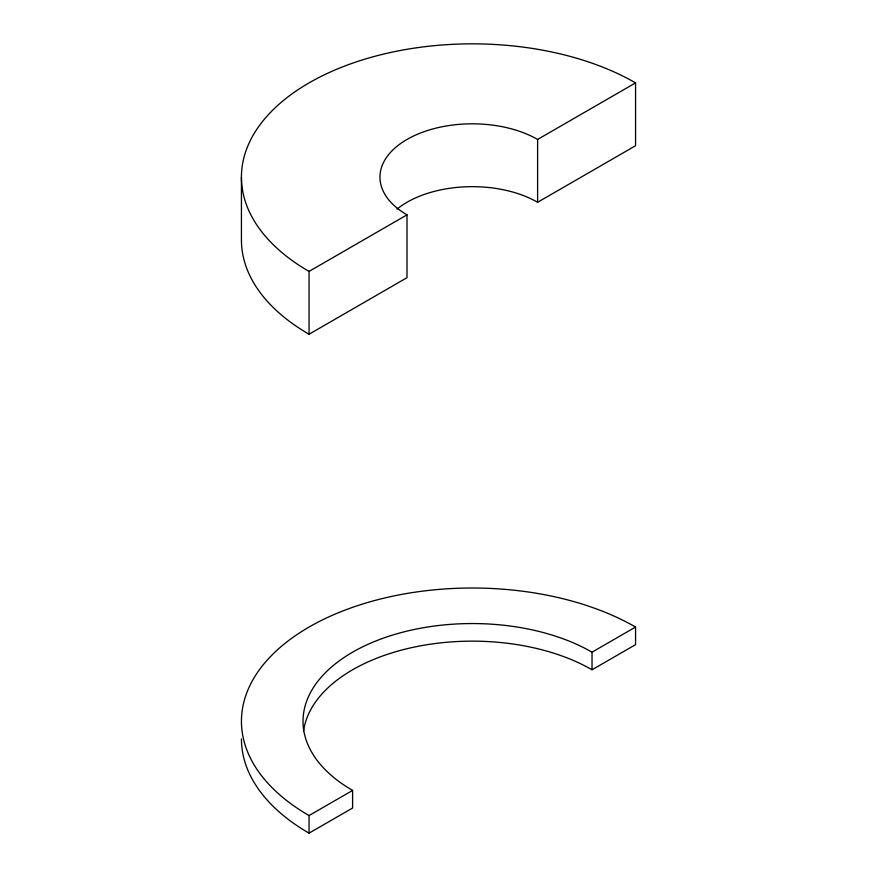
<?xml version="1.0" encoding="UTF-8"?>
<svg xmlns="http://www.w3.org/2000/svg" width="877" height="877" viewBox="0 0 877 877"><rect width="100%" height="100%" fill="white"/><g stroke="black" fill="none" stroke-linecap="round" stroke-linejoin="round"><path stroke-width="1.32" d="M407.005 214.843L407.005 277.68L309.055 334.236L309.055 271.399L407.005 214.843A92.348 53.322 0 0 1 407.005 139.443A92.348 53.322 0 0 1 537.612 139.443L635.562 82.887L635.562 145.725L537.612 202.28A92.348 53.322 0 0 0 396.985 209.132M352.598 790.418L352.598 808.013L309.055 833.15L309.055 815.555L352.598 790.418A169.305 97.753 0 0 1 352.598 652.181A169.305 97.753 0 0 1 592.03 652.181L635.562 627.055L635.562 644.65L592.03 669.776A169.305 97.753 0 0 0 414.021 647.127A169.305 97.753 0 0 0 303.574 730.848M592.03 652.181L592.03 669.776M537.612 139.443L537.612 202.28M241.438 177.143L241.438 239.98A230.87 133.293 0 0 0 309.055 334.236M309.055 833.15A230.87 133.293 0 0 1 241.438 738.894M309.055 815.555A230.87 133.293 0 0 1 309.055 627.055A230.87 133.293 0 0 1 635.562 627.055M309.055 271.399A230.87 133.293 0 0 1 309.055 82.887A230.87 133.293 0 0 1 635.562 82.887"/></g></svg>
